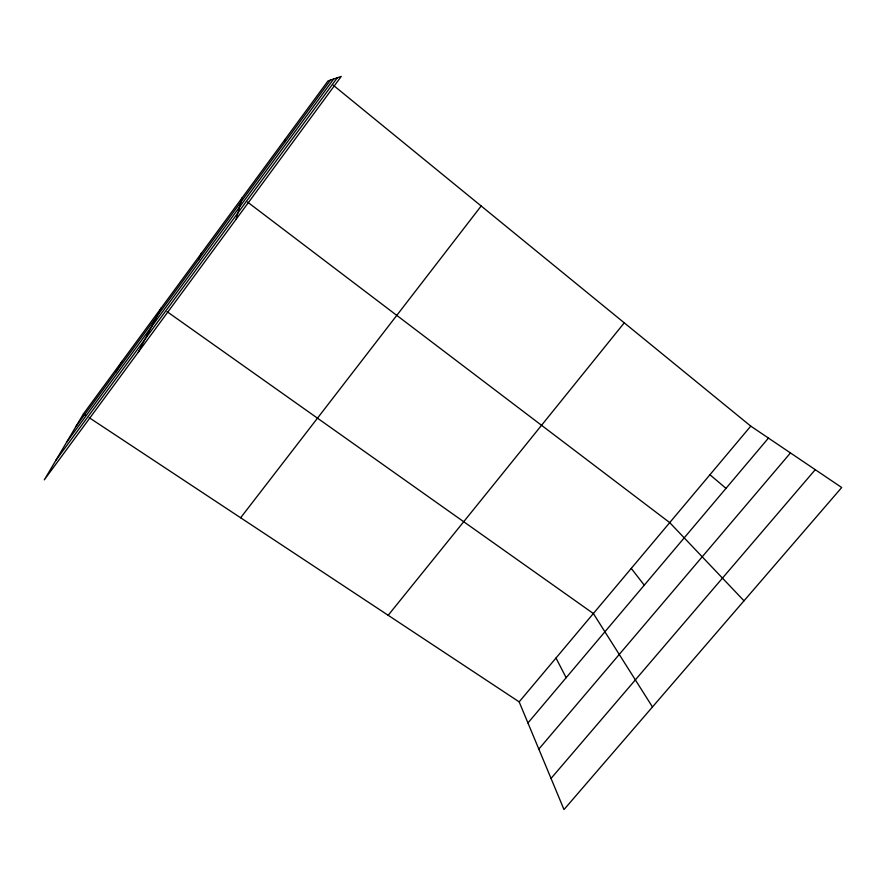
<?xml version="1.0" encoding="UTF-8"?>
<svg xmlns="http://www.w3.org/2000/svg" width="886" height="886" viewBox="0 0 886 886"><rect width="100%" height="100%" fill="white"/><g stroke="black" fill="none" stroke-linecap="round" stroke-linejoin="round"><path stroke-width="1.33" d="M236.141 219.219L242.066 197.921M198.619 259.576L201.421 253.263M138.294 352.152L161.44 307.675M116.132 371.821L122.124 361.211M83.439 413.873L44.3 479.858L341.232 76.44L328.008 80.925L83.439 413.873L85.743 415.39M75.941 426.52L330.522 80.072M66.528 442.38L333.69 78.998M55.829 460.421L337.311 77.769M240.638 517.767L481.176 205.984M388.179 615.283L624.265 322.825M519.163 701.867L750.763 426.133L841.7 487.521L563.994 809.56L519.163 701.867L89.187 417.671M527.945 722.954L768.461 438.072M538.821 749.091L790.467 452.934M551.037 778.429L815.264 469.669M167.033 311.639L593.365 613.533L652.473 706.95M247.504 202.052L669.727 522.618L744.007 600.797M333.291 85.233L750.763 426.133M709.941 474.741L725.999 488.352M631.264 568.402L644.266 585.17M555.998 658.01L566.143 677.701M284.661 139.933L285.325 141.583"/></g></svg>
